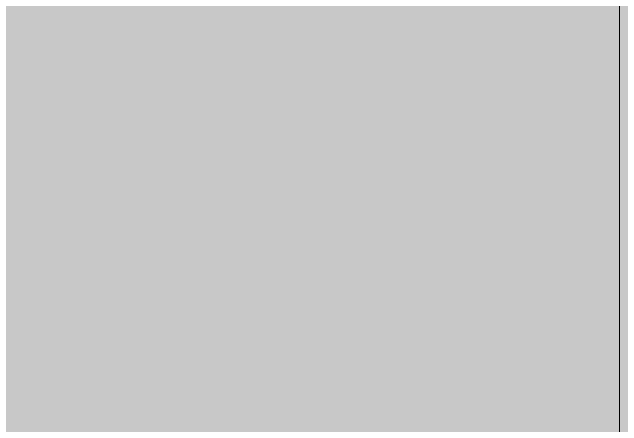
# Model space of a CAD drawing. Header units: millimetres. Extents: x -155050 to -36395, y -2753 to 7638.
# Drawn here: x -68593.7 to -68559.57, y -787.63 to -764.48 of the extents above; entities that cross this region are included whole.
import ezdxf

# ---------------------------------------------------------------- set-up
doc = ezdxf.new("R2010")
doc.units = ezdxf.units.MM
doc.layers.add('A-FLOR-LEVL', color=7, linetype='Continuous', lineweight=9)
doc.layers.add('A-WALL', color=7, linetype='Continuous', lineweight=9)
doc.layers.add('A-FLOR-LEVL-1', color=7, linetype='Continuous', lineweight=9, true_color=0x7f7f7f)
doc.layers.add('A-WALL-4', color=7, linetype='Continuous', lineweight=9, true_color=0x787878)

# ---------------------------------------------------------------- blocks, each defined once
blk = doc.blocks.new('Rampa - Rampa-823366-Řez 4')
at = {"layer": 'A-FLOR-LEVL-1'}
blk.add_hatch(color=256, dxfattribs=at).paths.add_polyline_path([(-186058.403, -945.209), (-183988.19, -945.209), (-183988.19, -833.935), (-184015.69, -833.935), (-184015.69, -756), (-184108.19, -756), (-184108.19, -750), (-187868.19, -750), (-187868.19, -756), (-187988.19, -756.782), (-187988.19, -945.209), (-187463.917, -945.209)])

msp = doc.modelspace()

# ---------------------------------------------------------------- hatches: boundary and pattern name
at = {"layer": 'A-WALL-4'}
msp.add_hatch(color=256, dxfattribs=at).paths.add_polyline_path([(-68494.143, -945.209), (-68409.7, -945.209), (-68409.7, -750), (-68559.7, -750), (-68559.7, -833.935), (-68532.2, -833.935), (-68532.2, -945.209)])

# ---------------------------------------------------------------- linework, layer by layer
at = {"layer": 'A-WALL'}
msp.add_line((-68559.7, -833.935), (-68559.7, -750), dxfattribs=at)

# ---------------------------------------------------------------- block references
at = {"layer": 'A-FLOR-LEVL'}
msp.add_blockref('Rampa - Rampa-823366-Řez 4', (115455.99, 0), dxfattribs=at)

doc.saveas('drawing.dxf')
